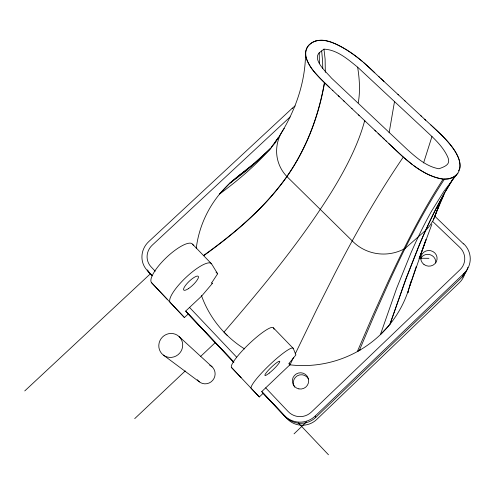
<?xml version="1.0" encoding="UTF-8"?>
<svg xmlns="http://www.w3.org/2000/svg" width="495" height="495" viewBox="0 0 495 495"><rect width="100%" height="100%" fill="white"/><g stroke="black" fill="none" stroke-linecap="round" stroke-linejoin="round"><path stroke-width="0.74" d="M319.405 63.601L319.219 52.81L323.953 49.141C337.101 49.704 347.849 59.295 357.631 67.172L431.962 136.527C437.846 142.207 443.514 148.382 447.146 155.783C451.23 163.684 446.824 165.967 438.929 168.77C426.523 166.648 416.53 157.781 407.441 149.651L331.471 78.086C327.053 72.703 312.203 60.155 319.219 52.81M322.74 68.428L322.622 61.256L321.663 50.911M325.32 72.394L325.11 59.053L323.953 49.141M305.539 54.326C305.124 86.241 292.91 117.043 274.756 142.962L278.518 137.424L271.507 146.916M394.496 101.642L389.132 132.784M358.244 102.861C360.348 91.061 359.525 78.946 357.631 67.172M374.814 72.759C365.273 63.583 355.243 54.753 343.709 48.139C335.276 43.492 325.586 38.344 315.68 41.023A35.263 19.992 30.8 0 0 310.959 43.35C299.617 51.851 309.072 66.844 316.633 74.51A87.621 48.287 31.8 0 0 320.915 79.113L324.411 82.609C317.839 120.359 303.095 157.045 278.92 187.011A370.817 194.733 -11.8 0 1 265.586 202.511C247.005 222.404 225.72 239.574 203.649 255.426M324.411 82.609L324.559 82.758C317.988 120.508 303.206 157.181 279.031 187.153A370.724 194.399 -12 0 1 265.679 202.672C247.073 222.608 225.763 239.821 203.662 255.723M459.663 168.931L458.444 170.818M364.667 120.681C360.762 135.339 354.773 149.348 347.954 162.861A357.062 89.112 -43.4 0 1 331.848 191.423C300.545 241.684 262.567 287.354 223.981 332.114L227.131 335.288M423.578 162.96L431.962 136.527M408.666 289.457L416.221 266.558M388.47 326.038L389.973 324.213L405.764 279.087L418.931 245.675A470.9 96.333 -80.6 0 1 425.533 230.491A469.972 96.098 -80.6 0 1 435.606 209.428L443.953 193.873L453.457 178.219M410.021 285.361L425.991 239.617L419.543 257.598L431.863 224.322M435.792 213.927L439.201 205.004L433.28 220.003M357.811 351.314L359.314 350.46L374.864 313.861L389.039 282.051A405.9 47.44 -71.5 0 1 402.441 253.768C415.033 228.139 428.713 202.993 444.454 179.147L448.142 178.887L452.189 177.705A35.207 20.543 35 0 0 456.588 174.685C460.078 170.261 456.019 176.975 450.203 178.423C450.011 179.165 440.439 179.072 444.454 179.147M436.949 211.068L444.027 194.417L437.611 208.11M463.58 244.01L434.492 215.907M290.039 364.84L293.585 357.359M295.206 353.95L316.478 309.981L335.134 273.005A383.427 41.06 -67.5 0 1 348.876 247.011C365.539 216.185 383.532 186.064 403.27 157.101L385.661 140.543M263.204 393.259L259.318 396.953L231.586 367.581A28.865 5.037 -43.7 0 1 249.573 343.412A28.865 5.037 -43.7 0 1 273.463 327.919L293.288 348.437L295.923 354.89L289.148 363.293L289.891 364.821L261.75 391.601L285.269 416.604A21.545 21.52 -88 0 0 315.779 417.359L462.206 277.021L463.933 273.512A21.922 20.982 9.1 0 0 463.685 243.757M413.375 165.324C422.13 171.802 432.989 178.033 443.211 179.085C426.374 204.794 411.982 232.26 398.456 259.912A402.126 42.013 -70.6 0 0 387.591 282.837L373.174 314.777L357.328 351.586M453.934 177.408L444.114 193.656L435.81 209.206A472.558 95.721 -80.5 0 0 425.799 230.225A473.294 95.912 -80.5 0 0 419.228 245.371L406.11 278.71L389.973 324.213M188.255 313.948L184.431 317.536L151.606 282.763A28.153 8.137 -43.5 0 1 167.013 256.948A28.153 8.137 -43.5 0 1 192.741 244.375L211.6 263.897L217.639 273.785L211.742 282.732L212.275 283.53L201.644 296.09L185.662 311.089L233.727 362.068M456.588 174.685L443.891 191.324L431.918 210.567A437.462 101.475 -81.2 0 0 410.943 252.957L396.668 288.238L380.395 334.639L388.142 326.422M270.307 148.642C257.957 161.5 244.122 172.842 229.705 183.299L219.669 193.978C238.899 179.778 257.289 164.173 272.72 145.839A324.182 162.508 -10.6 0 0 275.882 141.96M269.961 149.335L254.863 162.966L238.182 176.171M271.266 147.813L253.44 164.055L229.705 183.299M294.055 433.843L306.578 421.845M261.75 391.601L284.161 415.311A21.885 21.86 -78.5 0 0 315.16 416.072L463.933 273.512M134.714 418.621L185.279 370.91M200.45 356.592L215.616 342.28M24.75 390.932L150.734 273.475M151.619 275.189L147.201 270.394A20.988 20.078 -35.7 0 1 148.754 241.603L292.248 108.244A20.771 19.534 -13.5 0 1 295.199 105.949M290.144 116.919L152.194 245.211A15.741 15.054 -35.7 0 0 151.043 266.811L155.22 271.223M360.366 349.847L359.364 350.429M315.68 41.023L312.209 42.52L309.375 44.643A38.833 22.04 30.9 0 0 306.739 48.232M315.76 40.998L316.614 40.769M418.894 258.235L428.936 258.316M443.099 179.079C421.183 175.676 404.477 158.276 388.903 143.674M324.275 40.435C331.73 41.599 338.543 45.138 344.99 48.894A77.573 45.398 30.6 0 1 360.496 59.914M163.325 355.07L199.398 381.899M412.211 164.451L403.27 157.101M360.843 60.155L361.183 60.433M361.307 60.532L362.266 61.337M363.355 62.265L398.463 94.892M179.06 336.55A12.165 11.793 -47.5 0 1 174.061 356.858A12.165 11.793 -47.5 0 1 159.143 342.911A12.165 11.793 -47.5 0 1 179.06 336.55L212.101 366.832M430.885 125L431.355 125.427M433.23 127.153L424.648 119.239M433.694 127.586L435.093 128.886M432.079 126.095L441.033 134.56A100.51 61.089 34.1 0 1 446.484 140.215C452.102 146.607 457.844 153.543 459.682 162.069A34.18 19.942 35.1 0 1 457.912 173.046M397.9 94.366L405.089 101.042M420.428 115.323L425.706 120.217M404.712 100.695L421.486 116.3M435.563 129.319L437.413 131.064M332.937 90.678L324.559 82.758M332.405 90.183L344.638 101.723M383.965 81.434L380.896 78.55M329.243 87.219C320.339 78.482 310.198 69.764 306.065 57.618M364.982 120.978L375.891 131.243M338.252 95.677L339.316 96.68M358.553 114.908L365.025 121.021M374.802 130.216L381.329 136.391M378.069 133.297L386.743 141.582M351.803 108.516L359.135 115.465M378.861 76.62L379.875 77.585M343.573 100.714L352.112 108.813M437.63 131.268C445.71 139.089 453.983 147.3 458.444 157.806A33.858 19.751 35.1 0 1 459.663 168.875M382.412 137.424L384.578 139.503M432.531 221.315L459.843 247.432A16.44 15.735 9.1 0 1 460.016 269.738L311.361 412.088A16.415 16.397 -78.4 0 1 288.127 411.524L265.697 387.845M211.674 282.917L212.275 283.53M216.043 272.132L217.639 273.785M189.542 307.451L236.653 357.186M298.256 422.872L328.47 454.769M147.201 270.394L152.392 275.888M185.662 311.089L233.906 362.136M187.766 313.62L233.417 361.932M263.148 393.389L287.038 418.671A21 20.963 82.1 0 0 316.763 419.414L459.44 282.633A21.025 20.165 9.8 0 0 465.17 272.108M151.606 282.763L167.106 299.159M184.431 317.536L170.292 302.575A28.32 7.425 -43.5 0 1 186.287 277.132A28.32 7.425 -43.5 0 1 211.6 263.897M231.586 367.581L241.17 377.71M259.318 396.953L251.225 388.414A29.038 4.251 -43.8 0 1 269.862 364.66A29.038 4.251 -43.8 0 1 293.288 348.437M289.891 364.821L289.352 364.24M288.808 363.658L289.173 364.048M284.161 415.311L285.269 416.604M192.741 244.375L193.539 245.631M315.16 416.072L315.779 417.359M273.463 327.919L274.094 329.249M292.248 108.244L292.304 108.609M209.719 365.205A9.863 9.646 -51.5 0 1 212.732 380.321A9.863 9.646 -51.5 0 1 197.35 379.752M436.553 211.217A42.57 40.59 -1.4 0 1 425.799 230.225L405.077 248.447L403.772 249.127A42.483 40.64 -2.1 0 1 352.23 240.861L286.797 176.443A40.615 38.437 -12.2 0 1 284.297 128.366M410.807 281.667A109.216 105.924 -13.5 0 1 289.303 364.753M244.586 348.938A109.216 105.924 -13.5 0 1 201.428 295.484M196.237 248.354A109.216 105.924 -13.5 0 1 246.912 170.175M408.462 290.553A104.835 101.89 -13.1 0 1 407.93 292.712M305.997 57.606A32.707 18.569 30.7 0 1 306.807 48.269M316.707 40.788A24.713 13.953 30.5 0 1 324.256 40.392M294.605 387.127A8.044 8.019 -17.8 0 1 297.266 375.829A8.044 8.019 -17.8 0 1 308.453 378.984M420.404 258.91A8.038 7.716 7.3 0 1 429.796 254.597A8.038 7.716 7.3 0 1 435.761 262.907M408.443 290.627A107.533 104.377 -13.4 0 1 407.8 292.731M467.849 267.312A21.582 20.666 9.4 0 1 462.206 277.021M150.344 273.834A20.666 19.794 -35.8 0 1 147.479 269.893M298.893 388.897A8.174 8.143 -18.8 0 0 308.243 378.285A8.174 8.143 -18.8 0 0 294.37 375.544A8.174 8.143 -18.8 0 0 298.893 388.897M423.974 264.497A8.161 7.833 7.1 0 0 437.029 259.436A8.161 7.833 7.1 0 0 425.824 251.058A8.161 7.833 7.1 0 0 423.974 264.497M188.663 288.48A9.999 2.624 -43.5 0 0 198.316 276.389A9.999 2.624 -43.5 0 0 186.021 284.736A9.999 2.624 -43.5 0 0 188.663 288.48M269.237 373.088A10.253 1.504 -43.8 0 0 279.749 361.338A10.253 1.504 -43.8 0 0 267.944 370.73A10.253 1.504 -43.8 0 0 269.237 373.088"/></g></svg>
